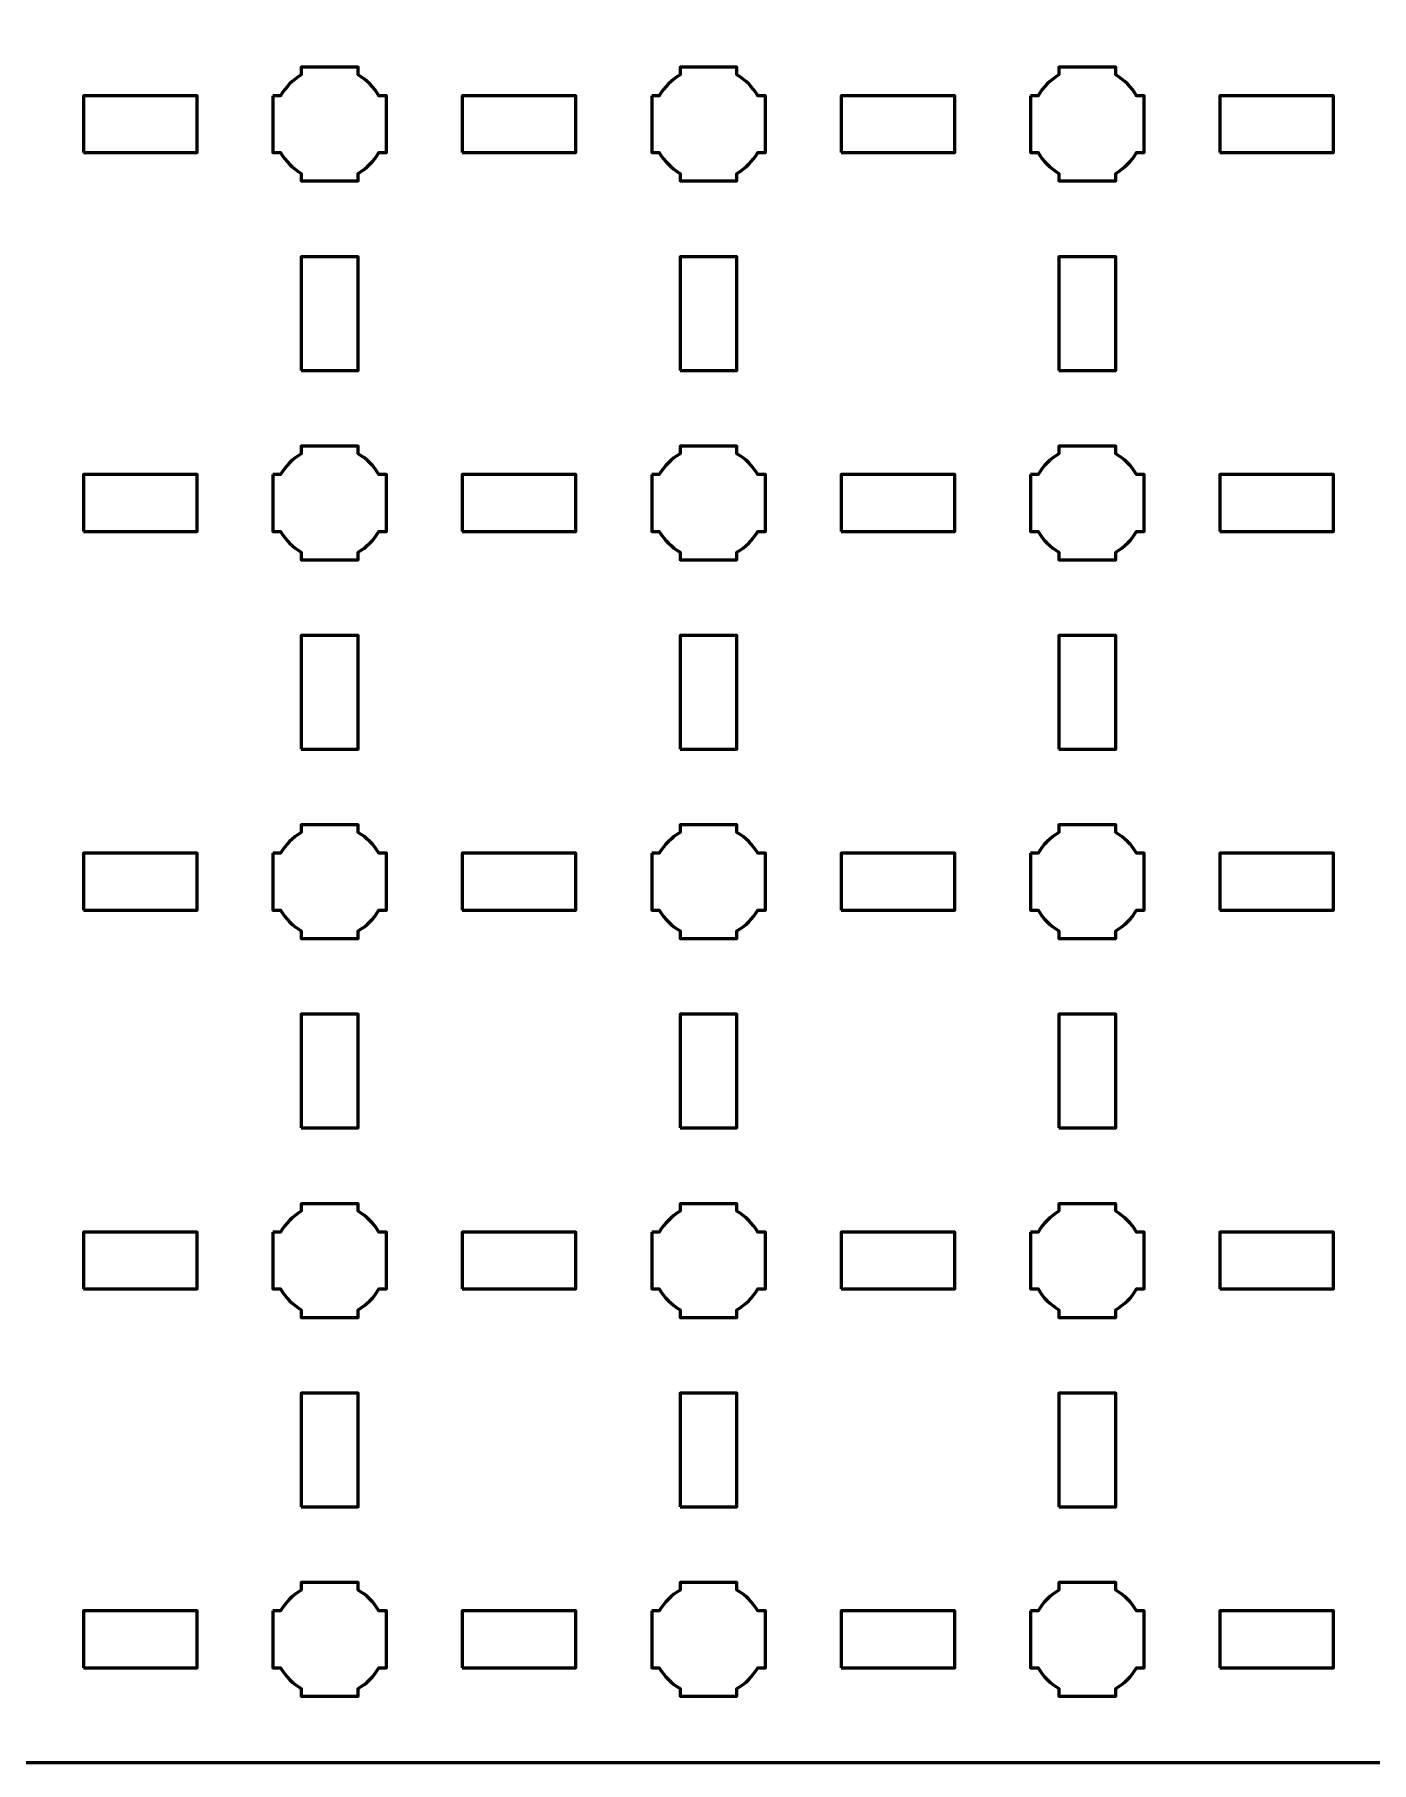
# Model space of a CAD drawing. Header units: centimetres. Extents: x -25.1 to 4.2, y -23.5 to -6.2.
# Drawn here: x -18.06 to -11, y -23.5 to -14.38 of the extents above; entities that cross this region are included whole.
import ezdxf

# ---------------------------------------------------------------- set-up
doc = ezdxf.new("R2010")
doc.units = ezdxf.units.CM
doc.header["$MEASUREMENT"] = 0
doc.layers.add('Layer 1', color=7, linetype='Continuous')

msp = doc.modelspace()

# ---------------------------------------------------------------- linework, layer by layer
at = {"layer": 'Layer 1', "lineweight": 53}
for points in [[(-17.8, -15), (-17.2, -15), (-17.2, -14.7), (-17.8, -14.7), (-17.8, -15)], [(-15.8, -15), (-15.2, -15), (-15.2, -14.7), (-15.8, -14.7), (-15.8, -15)], [(-13.8, -15), (-13.2, -15), (-13.2, -14.7), (-13.8, -14.7), (-13.8, -15)], [(-11.8, -15), (-11.2, -15), (-11.2, -14.7), (-11.8, -14.7), (-11.8, -15)], [(-16.65, -16.15), (-16.35, -16.15), (-16.35, -15.55), (-16.65, -15.55), (-16.65, -16.15)], [(-14.65, -16.15), (-14.35, -16.15), (-14.35, -15.55), (-14.65, -15.55), (-14.65, -16.15)], [(-12.65, -16.15), (-12.35, -16.15), (-12.35, -15.55), (-12.65, -15.55), (-12.65, -16.15)], [(-17.8, -17), (-17.2, -17), (-17.2, -16.7), (-17.8, -16.7), (-17.8, -17)], [(-15.8, -17), (-15.2, -17), (-15.2, -16.7), (-15.8, -16.7), (-15.8, -17)], [(-13.8, -17), (-13.2, -17), (-13.2, -16.7), (-13.8, -16.7), (-13.8, -17)], [(-11.8, -17), (-11.2, -17), (-11.2, -16.7), (-11.8, -16.7), (-11.8, -17)], [(-16.65, -18.15), (-16.35, -18.15), (-16.35, -17.55), (-16.65, -17.55), (-16.65, -18.15)], [(-14.65, -18.15), (-14.35, -18.15), (-14.35, -17.55), (-14.65, -17.55), (-14.65, -18.15)], [(-12.65, -18.15), (-12.35, -18.15), (-12.35, -17.55), (-12.65, -17.55), (-12.65, -18.15)], [(-17.8, -19), (-17.2, -19), (-17.2, -18.7), (-17.8, -18.7), (-17.8, -19)], [(-15.8, -19), (-15.2, -19), (-15.2, -18.7), (-15.8, -18.7), (-15.8, -19)], [(-13.8, -19), (-13.2, -19), (-13.2, -18.7), (-13.8, -18.7), (-13.8, -19)], [(-11.8, -19), (-11.2, -19), (-11.2, -18.7), (-11.8, -18.7), (-11.8, -19)], [(-16.65, -20.15), (-16.35, -20.15), (-16.35, -19.55), (-16.65, -19.55), (-16.65, -20.15)], [(-14.65, -20.15), (-14.35, -20.15), (-14.35, -19.55), (-14.65, -19.55), (-14.65, -20.15)], [(-12.65, -20.15), (-12.35, -20.15), (-12.35, -19.55), (-12.65, -19.55), (-12.65, -20.15)], [(-17.8, -21), (-17.2, -21), (-17.2, -20.7), (-17.8, -20.7), (-17.8, -21)], [(-15.8, -21), (-15.2, -21), (-15.2, -20.7), (-15.8, -20.7), (-15.8, -21)], [(-13.8, -21), (-13.2, -21), (-13.2, -20.7), (-13.8, -20.7), (-13.8, -21)], [(-11.8, -21), (-11.2, -21), (-11.2, -20.7), (-11.8, -20.7), (-11.8, -21)], [(-16.65, -22.15), (-16.35, -22.15), (-16.35, -21.55), (-16.65, -21.55), (-16.65, -22.15)], [(-14.65, -22.15), (-14.35, -22.15), (-14.35, -21.55), (-14.65, -21.55), (-14.65, -22.15)], [(-12.65, -22.15), (-12.35, -22.15), (-12.35, -21.55), (-12.65, -21.55), (-12.65, -22.15)], [(-17.8, -23), (-17.2, -23), (-17.2, -22.7), (-17.8, -22.7), (-17.8, -23)], [(-15.8, -23), (-15.2, -23), (-15.2, -22.7), (-15.8, -22.7), (-15.8, -23)], [(-13.8, -23), (-13.2, -23), (-13.2, -22.7), (-13.8, -22.7), (-13.8, -23)], [(-11.8, -23), (-11.2, -23), (-11.2, -22.7), (-11.8, -22.7), (-11.8, -23)]]:
    msp.add_lwpolyline(points, close=True, dxfattribs=at)
for points, knots in [([(-25.15, -23), (-25.15, -23), (-25.15, -6.7), (-25.15, -6.7), (-25.15, -6.7), (-25.15, -6.42391), (-24.92609, -6.2), (-24.65, -6.2), (-24.65, -6.2), (-24.65, -6.2), (3.65, -6.2), (3.65, -6.2), (3.65, -6.2), (3.92609, -6.2), (4.15, -6.42391), (4.15, -6.7), (4.15, -6.7), (4.15, -6.7), (4.15, -23), (4.15, -23), (4.15, -23), (4.15, -23.27609), (3.92609, -23.5), (3.65, -23.5), (3.65, -23.5), (3.65, -23.5), (-24.65, -23.5), (-24.65, -23.5), (-24.65, -23.5), (-24.92609, -23.5), (-25.15, -23.27609), (-25.15, -23)], [0, 0, 0, 0, 0.125, 0.125, 0.125, 0.125, 0.25, 0.25, 0.25, 0.25, 0.375, 0.375, 0.375, 0.375, 0.5, 0.5, 0.5, 0.5, 0.625, 0.625, 0.625, 0.625, 0.75, 0.75, 0.75, 0.75, 0.875, 0.875, 0.875, 0.875, 1, 1, 1, 1]), ([(-16.8, -14.7), (-16.8, -14.7), (-16.75985, -14.7), (-16.75985, -14.7), (-16.75985, -14.7), (-16.7335, -14.65447), (-16.69553, -14.6165), (-16.65, -14.59015), (-16.65, -14.59015), (-16.65, -14.59015), (-16.65, -14.55), (-16.65, -14.55), (-16.65, -14.55), (-16.65, -14.55), (-16.5, -14.55), (-16.5, -14.55), (-16.5, -14.55), (-16.5, -14.55), (-16.35, -14.55), (-16.35, -14.55), (-16.35, -14.55), (-16.35, -14.55), (-16.35, -14.59015), (-16.35, -14.59015), (-16.35, -14.59015), (-16.30447, -14.6165), (-16.2665, -14.65447), (-16.24015, -14.7), (-16.24015, -14.7), (-16.24015, -14.7), (-16.2, -14.7), (-16.2, -14.7), (-16.2, -14.7), (-16.2, -14.7), (-16.2, -14.85), (-16.2, -14.85), (-16.2, -14.85), (-16.2, -14.85), (-16.2, -15), (-16.2, -15), (-16.2, -15), (-16.2, -15), (-16.24015, -15), (-16.24015, -15), (-16.24015, -15), (-16.2665, -15.04553), (-16.30447, -15.0835), (-16.35, -15.10985), (-16.35, -15.10985), (-16.35, -15.10985), (-16.35, -15.15), (-16.35, -15.15), (-16.35, -15.15), (-16.35, -15.15), (-16.5, -15.15), (-16.5, -15.15), (-16.5, -15.15), (-16.5, -15.15), (-16.65, -15.15), (-16.65, -15.15), (-16.65, -15.15), (-16.65, -15.15), (-16.65, -15.10985), (-16.65, -15.10985), (-16.65, -15.10985), (-16.69553, -15.0835), (-16.7335, -15.04553), (-16.75985, -15), (-16.75985, -15), (-16.75985, -15), (-16.8, -15), (-16.8, -15), (-16.8, -15), (-16.8, -15), (-16.8, -14.85), (-16.8, -14.85), (-16.8, -14.85), (-16.8, -14.85), (-16.8, -14.7), (-16.8, -14.7)], [0, 0, 0, 0, 0.05, 0.05, 0.05, 0.05, 0.1, 0.1, 0.1, 0.1, 0.15, 0.15, 0.15, 0.15, 0.2, 0.2, 0.2, 0.2, 0.25, 0.25, 0.25, 0.25, 0.3, 0.3, 0.3, 0.3, 0.35, 0.35, 0.35, 0.35, 0.4, 0.4, 0.4, 0.4, 0.45, 0.45, 0.45, 0.45, 0.5, 0.5, 0.5, 0.5, 0.55, 0.55, 0.55, 0.55, 0.6, 0.6, 0.6, 0.6, 0.65, 0.65, 0.65, 0.65, 0.7, 0.7, 0.7, 0.7, 0.75, 0.75, 0.75, 0.75, 0.8, 0.8, 0.8, 0.8, 0.85, 0.85, 0.85, 0.85, 0.9, 0.9, 0.9, 0.9, 0.95, 0.95, 0.95, 0.95, 1, 1, 1, 1]), ([(-14.8, -14.7), (-14.8, -14.7), (-14.75985, -14.7), (-14.75985, -14.7), (-14.75985, -14.7), (-14.7335, -14.65447), (-14.69553, -14.6165), (-14.65, -14.59015), (-14.65, -14.59015), (-14.65, -14.59015), (-14.65, -14.55), (-14.65, -14.55), (-14.65, -14.55), (-14.65, -14.55), (-14.5, -14.55), (-14.5, -14.55), (-14.5, -14.55), (-14.5, -14.55), (-14.35, -14.55), (-14.35, -14.55), (-14.35, -14.55), (-14.35, -14.55), (-14.35, -14.59015), (-14.35, -14.59015), (-14.35, -14.59015), (-14.30447, -14.6165), (-14.2665, -14.65447), (-14.24015, -14.7), (-14.24015, -14.7), (-14.24015, -14.7), (-14.2, -14.7), (-14.2, -14.7), (-14.2, -14.7), (-14.2, -14.7), (-14.2, -14.85), (-14.2, -14.85), (-14.2, -14.85), (-14.2, -14.85), (-14.2, -15), (-14.2, -15), (-14.2, -15), (-14.2, -15), (-14.24015, -15), (-14.24015, -15), (-14.24015, -15), (-14.2665, -15.04553), (-14.30447, -15.0835), (-14.35, -15.10985), (-14.35, -15.10985), (-14.35, -15.10985), (-14.35, -15.15), (-14.35, -15.15), (-14.35, -15.15), (-14.35, -15.15), (-14.5, -15.15), (-14.5, -15.15), (-14.5, -15.15), (-14.5, -15.15), (-14.65, -15.15), (-14.65, -15.15), (-14.65, -15.15), (-14.65, -15.15), (-14.65, -15.10985), (-14.65, -15.10985), (-14.65, -15.10985), (-14.69553, -15.0835), (-14.7335, -15.04553), (-14.75985, -15), (-14.75985, -15), (-14.75985, -15), (-14.8, -15), (-14.8, -15), (-14.8, -15), (-14.8, -15), (-14.8, -14.85), (-14.8, -14.85), (-14.8, -14.85), (-14.8, -14.85), (-14.8, -14.7), (-14.8, -14.7)], [0, 0, 0, 0, 0.05, 0.05, 0.05, 0.05, 0.1, 0.1, 0.1, 0.1, 0.15, 0.15, 0.15, 0.15, 0.2, 0.2, 0.2, 0.2, 0.25, 0.25, 0.25, 0.25, 0.3, 0.3, 0.3, 0.3, 0.35, 0.35, 0.35, 0.35, 0.4, 0.4, 0.4, 0.4, 0.45, 0.45, 0.45, 0.45, 0.5, 0.5, 0.5, 0.5, 0.55, 0.55, 0.55, 0.55, 0.6, 0.6, 0.6, 0.6, 0.65, 0.65, 0.65, 0.65, 0.7, 0.7, 0.7, 0.7, 0.75, 0.75, 0.75, 0.75, 0.8, 0.8, 0.8, 0.8, 0.85, 0.85, 0.85, 0.85, 0.9, 0.9, 0.9, 0.9, 0.95, 0.95, 0.95, 0.95, 1, 1, 1, 1]), ([(-12.8, -14.7), (-12.8, -14.7), (-12.75985, -14.7), (-12.75985, -14.7), (-12.75985, -14.7), (-12.7335, -14.65447), (-12.69553, -14.6165), (-12.65, -14.59015), (-12.65, -14.59015), (-12.65, -14.59015), (-12.65, -14.55), (-12.65, -14.55), (-12.65, -14.55), (-12.65, -14.55), (-12.5, -14.55), (-12.5, -14.55), (-12.5, -14.55), (-12.5, -14.55), (-12.35, -14.55), (-12.35, -14.55), (-12.35, -14.55), (-12.35, -14.55), (-12.35, -14.59015), (-12.35, -14.59015), (-12.35, -14.59015), (-12.30447, -14.6165), (-12.2665, -14.65447), (-12.24015, -14.7), (-12.24015, -14.7), (-12.24015, -14.7), (-12.2, -14.7), (-12.2, -14.7), (-12.2, -14.7), (-12.2, -14.7), (-12.2, -14.85), (-12.2, -14.85), (-12.2, -14.85), (-12.2, -14.85), (-12.2, -15), (-12.2, -15), (-12.2, -15), (-12.2, -15), (-12.24015, -15), (-12.24015, -15), (-12.24015, -15), (-12.2665, -15.04553), (-12.30447, -15.0835), (-12.35, -15.10985), (-12.35, -15.10985), (-12.35, -15.10985), (-12.35, -15.15), (-12.35, -15.15), (-12.35, -15.15), (-12.35, -15.15), (-12.5, -15.15), (-12.5, -15.15), (-12.5, -15.15), (-12.5, -15.15), (-12.65, -15.15), (-12.65, -15.15), (-12.65, -15.15), (-12.65, -15.15), (-12.65, -15.10985), (-12.65, -15.10985), (-12.65, -15.10985), (-12.69553, -15.0835), (-12.7335, -15.04553), (-12.75985, -15), (-12.75985, -15), (-12.75985, -15), (-12.8, -15), (-12.8, -15), (-12.8, -15), (-12.8, -15), (-12.8, -14.85), (-12.8, -14.85), (-12.8, -14.85), (-12.8, -14.85), (-12.8, -14.7), (-12.8, -14.7)], [0, 0, 0, 0, 0.05, 0.05, 0.05, 0.05, 0.1, 0.1, 0.1, 0.1, 0.15, 0.15, 0.15, 0.15, 0.2, 0.2, 0.2, 0.2, 0.25, 0.25, 0.25, 0.25, 0.3, 0.3, 0.3, 0.3, 0.35, 0.35, 0.35, 0.35, 0.4, 0.4, 0.4, 0.4, 0.45, 0.45, 0.45, 0.45, 0.5, 0.5, 0.5, 0.5, 0.55, 0.55, 0.55, 0.55, 0.6, 0.6, 0.6, 0.6, 0.65, 0.65, 0.65, 0.65, 0.7, 0.7, 0.7, 0.7, 0.75, 0.75, 0.75, 0.75, 0.8, 0.8, 0.8, 0.8, 0.85, 0.85, 0.85, 0.85, 0.9, 0.9, 0.9, 0.9, 0.95, 0.95, 0.95, 0.95, 1, 1, 1, 1]), ([(-16.8, -16.7), (-16.8, -16.7), (-16.75985, -16.7), (-16.75985, -16.7), (-16.75985, -16.7), (-16.7335, -16.65447), (-16.69553, -16.6165), (-16.65, -16.59015), (-16.65, -16.59015), (-16.65, -16.59015), (-16.65, -16.55), (-16.65, -16.55), (-16.65, -16.55), (-16.65, -16.55), (-16.5, -16.55), (-16.5, -16.55), (-16.5, -16.55), (-16.5, -16.55), (-16.35, -16.55), (-16.35, -16.55), (-16.35, -16.55), (-16.35, -16.55), (-16.35, -16.59015), (-16.35, -16.59015), (-16.35, -16.59015), (-16.30447, -16.6165), (-16.2665, -16.65447), (-16.24015, -16.7), (-16.24015, -16.7), (-16.24015, -16.7), (-16.2, -16.7), (-16.2, -16.7), (-16.2, -16.7), (-16.2, -16.7), (-16.2, -16.85), (-16.2, -16.85), (-16.2, -16.85), (-16.2, -16.85), (-16.2, -17), (-16.2, -17), (-16.2, -17), (-16.2, -17), (-16.24015, -17), (-16.24015, -17), (-16.24015, -17), (-16.2665, -17.04553), (-16.30447, -17.0835), (-16.35, -17.10985), (-16.35, -17.10985), (-16.35, -17.10985), (-16.35, -17.15), (-16.35, -17.15), (-16.35, -17.15), (-16.35, -17.15), (-16.5, -17.15), (-16.5, -17.15), (-16.5, -17.15), (-16.5, -17.15), (-16.65, -17.15), (-16.65, -17.15), (-16.65, -17.15), (-16.65, -17.15), (-16.65, -17.10985), (-16.65, -17.10985), (-16.65, -17.10985), (-16.69553, -17.0835), (-16.7335, -17.04553), (-16.75985, -17), (-16.75985, -17), (-16.75985, -17), (-16.8, -17), (-16.8, -17), (-16.8, -17), (-16.8, -17), (-16.8, -16.85), (-16.8, -16.85), (-16.8, -16.85), (-16.8, -16.85), (-16.8, -16.7), (-16.8, -16.7)], [0, 0, 0, 0, 0.05, 0.05, 0.05, 0.05, 0.1, 0.1, 0.1, 0.1, 0.15, 0.15, 0.15, 0.15, 0.2, 0.2, 0.2, 0.2, 0.25, 0.25, 0.25, 0.25, 0.3, 0.3, 0.3, 0.3, 0.35, 0.35, 0.35, 0.35, 0.4, 0.4, 0.4, 0.4, 0.45, 0.45, 0.45, 0.45, 0.5, 0.5, 0.5, 0.5, 0.55, 0.55, 0.55, 0.55, 0.6, 0.6, 0.6, 0.6, 0.65, 0.65, 0.65, 0.65, 0.7, 0.7, 0.7, 0.7, 0.75, 0.75, 0.75, 0.75, 0.8, 0.8, 0.8, 0.8, 0.85, 0.85, 0.85, 0.85, 0.9, 0.9, 0.9, 0.9, 0.95, 0.95, 0.95, 0.95, 1, 1, 1, 1]), ([(-14.8, -16.7), (-14.8, -16.7), (-14.75985, -16.7), (-14.75985, -16.7), (-14.75985, -16.7), (-14.7335, -16.65447), (-14.69553, -16.6165), (-14.65, -16.59015), (-14.65, -16.59015), (-14.65, -16.59015), (-14.65, -16.55), (-14.65, -16.55), (-14.65, -16.55), (-14.65, -16.55), (-14.5, -16.55), (-14.5, -16.55), (-14.5, -16.55), (-14.5, -16.55), (-14.35, -16.55), (-14.35, -16.55), (-14.35, -16.55), (-14.35, -16.55), (-14.35, -16.59015), (-14.35, -16.59015), (-14.35, -16.59015), (-14.30447, -16.6165), (-14.2665, -16.65447), (-14.24015, -16.7), (-14.24015, -16.7), (-14.24015, -16.7), (-14.2, -16.7), (-14.2, -16.7), (-14.2, -16.7), (-14.2, -16.7), (-14.2, -16.85), (-14.2, -16.85), (-14.2, -16.85), (-14.2, -16.85), (-14.2, -17), (-14.2, -17), (-14.2, -17), (-14.2, -17), (-14.24015, -17), (-14.24015, -17), (-14.24015, -17), (-14.2665, -17.04553), (-14.30447, -17.0835), (-14.35, -17.10985), (-14.35, -17.10985), (-14.35, -17.10985), (-14.35, -17.15), (-14.35, -17.15), (-14.35, -17.15), (-14.35, -17.15), (-14.5, -17.15), (-14.5, -17.15), (-14.5, -17.15), (-14.5, -17.15), (-14.65, -17.15), (-14.65, -17.15), (-14.65, -17.15), (-14.65, -17.15), (-14.65, -17.10985), (-14.65, -17.10985), (-14.65, -17.10985), (-14.69553, -17.0835), (-14.7335, -17.04553), (-14.75985, -17), (-14.75985, -17), (-14.75985, -17), (-14.8, -17), (-14.8, -17), (-14.8, -17), (-14.8, -17), (-14.8, -16.85), (-14.8, -16.85), (-14.8, -16.85), (-14.8, -16.85), (-14.8, -16.7), (-14.8, -16.7)], [0, 0, 0, 0, 0.05, 0.05, 0.05, 0.05, 0.1, 0.1, 0.1, 0.1, 0.15, 0.15, 0.15, 0.15, 0.2, 0.2, 0.2, 0.2, 0.25, 0.25, 0.25, 0.25, 0.3, 0.3, 0.3, 0.3, 0.35, 0.35, 0.35, 0.35, 0.4, 0.4, 0.4, 0.4, 0.45, 0.45, 0.45, 0.45, 0.5, 0.5, 0.5, 0.5, 0.55, 0.55, 0.55, 0.55, 0.6, 0.6, 0.6, 0.6, 0.65, 0.65, 0.65, 0.65, 0.7, 0.7, 0.7, 0.7, 0.75, 0.75, 0.75, 0.75, 0.8, 0.8, 0.8, 0.8, 0.85, 0.85, 0.85, 0.85, 0.9, 0.9, 0.9, 0.9, 0.95, 0.95, 0.95, 0.95, 1, 1, 1, 1]), ([(-12.8, -16.7), (-12.8, -16.7), (-12.75985, -16.7), (-12.75985, -16.7), (-12.75985, -16.7), (-12.7335, -16.65447), (-12.69553, -16.6165), (-12.65, -16.59015), (-12.65, -16.59015), (-12.65, -16.59015), (-12.65, -16.55), (-12.65, -16.55), (-12.65, -16.55), (-12.65, -16.55), (-12.5, -16.55), (-12.5, -16.55), (-12.5, -16.55), (-12.5, -16.55), (-12.35, -16.55), (-12.35, -16.55), (-12.35, -16.55), (-12.35, -16.55), (-12.35, -16.59015), (-12.35, -16.59015), (-12.35, -16.59015), (-12.30447, -16.6165), (-12.2665, -16.65447), (-12.24015, -16.7), (-12.24015, -16.7), (-12.24015, -16.7), (-12.2, -16.7), (-12.2, -16.7), (-12.2, -16.7), (-12.2, -16.7), (-12.2, -16.85), (-12.2, -16.85), (-12.2, -16.85), (-12.2, -16.85), (-12.2, -17), (-12.2, -17), (-12.2, -17), (-12.2, -17), (-12.24015, -17), (-12.24015, -17), (-12.24015, -17), (-12.2665, -17.04553), (-12.30447, -17.0835), (-12.35, -17.10985), (-12.35, -17.10985), (-12.35, -17.10985), (-12.35, -17.15), (-12.35, -17.15), (-12.35, -17.15), (-12.35, -17.15), (-12.5, -17.15), (-12.5, -17.15), (-12.5, -17.15), (-12.5, -17.15), (-12.65, -17.15), (-12.65, -17.15), (-12.65, -17.15), (-12.65, -17.15), (-12.65, -17.10985), (-12.65, -17.10985), (-12.65, -17.10985), (-12.69553, -17.0835), (-12.7335, -17.04553), (-12.75985, -17), (-12.75985, -17), (-12.75985, -17), (-12.8, -17), (-12.8, -17), (-12.8, -17), (-12.8, -17), (-12.8, -16.85), (-12.8, -16.85), (-12.8, -16.85), (-12.8, -16.85), (-12.8, -16.7), (-12.8, -16.7)], [0, 0, 0, 0, 0.05, 0.05, 0.05, 0.05, 0.1, 0.1, 0.1, 0.1, 0.15, 0.15, 0.15, 0.15, 0.2, 0.2, 0.2, 0.2, 0.25, 0.25, 0.25, 0.25, 0.3, 0.3, 0.3, 0.3, 0.35, 0.35, 0.35, 0.35, 0.4, 0.4, 0.4, 0.4, 0.45, 0.45, 0.45, 0.45, 0.5, 0.5, 0.5, 0.5, 0.55, 0.55, 0.55, 0.55, 0.6, 0.6, 0.6, 0.6, 0.65, 0.65, 0.65, 0.65, 0.7, 0.7, 0.7, 0.7, 0.75, 0.75, 0.75, 0.75, 0.8, 0.8, 0.8, 0.8, 0.85, 0.85, 0.85, 0.85, 0.9, 0.9, 0.9, 0.9, 0.95, 0.95, 0.95, 0.95, 1, 1, 1, 1]), ([(-16.8, -18.7), (-16.8, -18.7), (-16.75985, -18.7), (-16.75985, -18.7), (-16.75985, -18.7), (-16.7335, -18.65447), (-16.69553, -18.6165), (-16.65, -18.59015), (-16.65, -18.59015), (-16.65, -18.59015), (-16.65, -18.55), (-16.65, -18.55), (-16.65, -18.55), (-16.65, -18.55), (-16.5, -18.55), (-16.5, -18.55), (-16.5, -18.55), (-16.5, -18.55), (-16.35, -18.55), (-16.35, -18.55), (-16.35, -18.55), (-16.35, -18.55), (-16.35, -18.59015), (-16.35, -18.59015), (-16.35, -18.59015), (-16.30447, -18.6165), (-16.2665, -18.65447), (-16.24015, -18.7), (-16.24015, -18.7), (-16.24015, -18.7), (-16.2, -18.7), (-16.2, -18.7), (-16.2, -18.7), (-16.2, -18.7), (-16.2, -18.85), (-16.2, -18.85), (-16.2, -18.85), (-16.2, -18.85), (-16.2, -19), (-16.2, -19), (-16.2, -19), (-16.2, -19), (-16.24015, -19), (-16.24015, -19), (-16.24015, -19), (-16.2665, -19.04553), (-16.30447, -19.0835), (-16.35, -19.10985), (-16.35, -19.10985), (-16.35, -19.10985), (-16.35, -19.15), (-16.35, -19.15), (-16.35, -19.15), (-16.35, -19.15), (-16.5, -19.15), (-16.5, -19.15), (-16.5, -19.15), (-16.5, -19.15), (-16.65, -19.15), (-16.65, -19.15), (-16.65, -19.15), (-16.65, -19.15), (-16.65, -19.10985), (-16.65, -19.10985), (-16.65, -19.10985), (-16.69553, -19.0835), (-16.7335, -19.04553), (-16.75985, -19), (-16.75985, -19), (-16.75985, -19), (-16.8, -19), (-16.8, -19), (-16.8, -19), (-16.8, -19), (-16.8, -18.85), (-16.8, -18.85), (-16.8, -18.85), (-16.8, -18.85), (-16.8, -18.7), (-16.8, -18.7)], [0, 0, 0, 0, 0.05, 0.05, 0.05, 0.05, 0.1, 0.1, 0.1, 0.1, 0.15, 0.15, 0.15, 0.15, 0.2, 0.2, 0.2, 0.2, 0.25, 0.25, 0.25, 0.25, 0.3, 0.3, 0.3, 0.3, 0.35, 0.35, 0.35, 0.35, 0.4, 0.4, 0.4, 0.4, 0.45, 0.45, 0.45, 0.45, 0.5, 0.5, 0.5, 0.5, 0.55, 0.55, 0.55, 0.55, 0.6, 0.6, 0.6, 0.6, 0.65, 0.65, 0.65, 0.65, 0.7, 0.7, 0.7, 0.7, 0.75, 0.75, 0.75, 0.75, 0.8, 0.8, 0.8, 0.8, 0.85, 0.85, 0.85, 0.85, 0.9, 0.9, 0.9, 0.9, 0.95, 0.95, 0.95, 0.95, 1, 1, 1, 1]), ([(-14.8, -18.7), (-14.8, -18.7), (-14.75985, -18.7), (-14.75985, -18.7), (-14.75985, -18.7), (-14.7335, -18.65447), (-14.69553, -18.6165), (-14.65, -18.59015), (-14.65, -18.59015), (-14.65, -18.59015), (-14.65, -18.55), (-14.65, -18.55), (-14.65, -18.55), (-14.65, -18.55), (-14.5, -18.55), (-14.5, -18.55), (-14.5, -18.55), (-14.5, -18.55), (-14.35, -18.55), (-14.35, -18.55), (-14.35, -18.55), (-14.35, -18.55), (-14.35, -18.59015), (-14.35, -18.59015), (-14.35, -18.59015), (-14.30447, -18.6165), (-14.2665, -18.65447), (-14.24015, -18.7), (-14.24015, -18.7), (-14.24015, -18.7), (-14.2, -18.7), (-14.2, -18.7), (-14.2, -18.7), (-14.2, -18.7), (-14.2, -18.85), (-14.2, -18.85), (-14.2, -18.85), (-14.2, -18.85), (-14.2, -19), (-14.2, -19), (-14.2, -19), (-14.2, -19), (-14.24015, -19), (-14.24015, -19), (-14.24015, -19), (-14.2665, -19.04553), (-14.30447, -19.0835), (-14.35, -19.10985), (-14.35, -19.10985), (-14.35, -19.10985), (-14.35, -19.15), (-14.35, -19.15), (-14.35, -19.15), (-14.35, -19.15), (-14.5, -19.15), (-14.5, -19.15), (-14.5, -19.15), (-14.5, -19.15), (-14.65, -19.15), (-14.65, -19.15), (-14.65, -19.15), (-14.65, -19.15), (-14.65, -19.10985), (-14.65, -19.10985), (-14.65, -19.10985), (-14.69553, -19.0835), (-14.7335, -19.04553), (-14.75985, -19), (-14.75985, -19), (-14.75985, -19), (-14.8, -19), (-14.8, -19), (-14.8, -19), (-14.8, -19), (-14.8, -18.85), (-14.8, -18.85), (-14.8, -18.85), (-14.8, -18.85), (-14.8, -18.7), (-14.8, -18.7)], [0, 0, 0, 0, 0.05, 0.05, 0.05, 0.05, 0.1, 0.1, 0.1, 0.1, 0.15, 0.15, 0.15, 0.15, 0.2, 0.2, 0.2, 0.2, 0.25, 0.25, 0.25, 0.25, 0.3, 0.3, 0.3, 0.3, 0.35, 0.35, 0.35, 0.35, 0.4, 0.4, 0.4, 0.4, 0.45, 0.45, 0.45, 0.45, 0.5, 0.5, 0.5, 0.5, 0.55, 0.55, 0.55, 0.55, 0.6, 0.6, 0.6, 0.6, 0.65, 0.65, 0.65, 0.65, 0.7, 0.7, 0.7, 0.7, 0.75, 0.75, 0.75, 0.75, 0.8, 0.8, 0.8, 0.8, 0.85, 0.85, 0.85, 0.85, 0.9, 0.9, 0.9, 0.9, 0.95, 0.95, 0.95, 0.95, 1, 1, 1, 1]), ([(-12.8, -18.7), (-12.8, -18.7), (-12.75985, -18.7), (-12.75985, -18.7), (-12.75985, -18.7), (-12.7335, -18.65447), (-12.69553, -18.6165), (-12.65, -18.59015), (-12.65, -18.59015), (-12.65, -18.59015), (-12.65, -18.55), (-12.65, -18.55), (-12.65, -18.55), (-12.65, -18.55), (-12.5, -18.55), (-12.5, -18.55), (-12.5, -18.55), (-12.5, -18.55), (-12.35, -18.55), (-12.35, -18.55), (-12.35, -18.55), (-12.35, -18.55), (-12.35, -18.59015), (-12.35, -18.59015), (-12.35, -18.59015), (-12.30447, -18.6165), (-12.2665, -18.65447), (-12.24015, -18.7), (-12.24015, -18.7), (-12.24015, -18.7), (-12.2, -18.7), (-12.2, -18.7), (-12.2, -18.7), (-12.2, -18.7), (-12.2, -18.85), (-12.2, -18.85), (-12.2, -18.85), (-12.2, -18.85), (-12.2, -19), (-12.2, -19), (-12.2, -19), (-12.2, -19), (-12.24015, -19), (-12.24015, -19), (-12.24015, -19), (-12.2665, -19.04553), (-12.30447, -19.0835), (-12.35, -19.10985), (-12.35, -19.10985), (-12.35, -19.10985), (-12.35, -19.15), (-12.35, -19.15), (-12.35, -19.15), (-12.35, -19.15), (-12.5, -19.15), (-12.5, -19.15), (-12.5, -19.15), (-12.5, -19.15), (-12.65, -19.15), (-12.65, -19.15), (-12.65, -19.15), (-12.65, -19.15), (-12.65, -19.10985), (-12.65, -19.10985), (-12.65, -19.10985), (-12.69553, -19.0835), (-12.7335, -19.04553), (-12.75985, -19), (-12.75985, -19), (-12.75985, -19), (-12.8, -19), (-12.8, -19), (-12.8, -19), (-12.8, -19), (-12.8, -18.85), (-12.8, -18.85), (-12.8, -18.85), (-12.8, -18.85), (-12.8, -18.7), (-12.8, -18.7)], [0, 0, 0, 0, 0.05, 0.05, 0.05, 0.05, 0.1, 0.1, 0.1, 0.1, 0.15, 0.15, 0.15, 0.15, 0.2, 0.2, 0.2, 0.2, 0.25, 0.25, 0.25, 0.25, 0.3, 0.3, 0.3, 0.3, 0.35, 0.35, 0.35, 0.35, 0.4, 0.4, 0.4, 0.4, 0.45, 0.45, 0.45, 0.45, 0.5, 0.5, 0.5, 0.5, 0.55, 0.55, 0.55, 0.55, 0.6, 0.6, 0.6, 0.6, 0.65, 0.65, 0.65, 0.65, 0.7, 0.7, 0.7, 0.7, 0.75, 0.75, 0.75, 0.75, 0.8, 0.8, 0.8, 0.8, 0.85, 0.85, 0.85, 0.85, 0.9, 0.9, 0.9, 0.9, 0.95, 0.95, 0.95, 0.95, 1, 1, 1, 1]), ([(-16.8, -20.7), (-16.8, -20.7), (-16.75985, -20.7), (-16.75985, -20.7), (-16.75985, -20.7), (-16.7335, -20.65447), (-16.69553, -20.6165), (-16.65, -20.59015), (-16.65, -20.59015), (-16.65, -20.59015), (-16.65, -20.55), (-16.65, -20.55), (-16.65, -20.55), (-16.65, -20.55), (-16.5, -20.55), (-16.5, -20.55), (-16.5, -20.55), (-16.5, -20.55), (-16.35, -20.55), (-16.35, -20.55), (-16.35, -20.55), (-16.35, -20.55), (-16.35, -20.59015), (-16.35, -20.59015), (-16.35, -20.59015), (-16.30447, -20.6165), (-16.2665, -20.65447), (-16.24015, -20.7), (-16.24015, -20.7), (-16.24015, -20.7), (-16.2, -20.7), (-16.2, -20.7), (-16.2, -20.7), (-16.2, -20.7), (-16.2, -20.85), (-16.2, -20.85), (-16.2, -20.85), (-16.2, -20.85), (-16.2, -21), (-16.2, -21), (-16.2, -21), (-16.2, -21), (-16.24015, -21), (-16.24015, -21), (-16.24015, -21), (-16.2665, -21.04553), (-16.30447, -21.0835), (-16.35, -21.10985), (-16.35, -21.10985), (-16.35, -21.10985), (-16.35, -21.15), (-16.35, -21.15), (-16.35, -21.15), (-16.35, -21.15), (-16.5, -21.15), (-16.5, -21.15), (-16.5, -21.15), (-16.5, -21.15), (-16.65, -21.15), (-16.65, -21.15), (-16.65, -21.15), (-16.65, -21.15), (-16.65, -21.10985), (-16.65, -21.10985), (-16.65, -21.10985), (-16.69553, -21.0835), (-16.7335, -21.04553), (-16.75985, -21), (-16.75985, -21), (-16.75985, -21), (-16.8, -21), (-16.8, -21), (-16.8, -21), (-16.8, -21), (-16.8, -20.85), (-16.8, -20.85), (-16.8, -20.85), (-16.8, -20.85), (-16.8, -20.7), (-16.8, -20.7)], [0, 0, 0, 0, 0.05, 0.05, 0.05, 0.05, 0.1, 0.1, 0.1, 0.1, 0.15, 0.15, 0.15, 0.15, 0.2, 0.2, 0.2, 0.2, 0.25, 0.25, 0.25, 0.25, 0.3, 0.3, 0.3, 0.3, 0.35, 0.35, 0.35, 0.35, 0.4, 0.4, 0.4, 0.4, 0.45, 0.45, 0.45, 0.45, 0.5, 0.5, 0.5, 0.5, 0.55, 0.55, 0.55, 0.55, 0.6, 0.6, 0.6, 0.6, 0.65, 0.65, 0.65, 0.65, 0.7, 0.7, 0.7, 0.7, 0.75, 0.75, 0.75, 0.75, 0.8, 0.8, 0.8, 0.8, 0.85, 0.85, 0.85, 0.85, 0.9, 0.9, 0.9, 0.9, 0.95, 0.95, 0.95, 0.95, 1, 1, 1, 1]), ([(-14.8, -20.7), (-14.8, -20.7), (-14.75985, -20.7), (-14.75985, -20.7), (-14.75985, -20.7), (-14.7335, -20.65447), (-14.69553, -20.6165), (-14.65, -20.59015), (-14.65, -20.59015), (-14.65, -20.59015), (-14.65, -20.55), (-14.65, -20.55), (-14.65, -20.55), (-14.65, -20.55), (-14.5, -20.55), (-14.5, -20.55), (-14.5, -20.55), (-14.5, -20.55), (-14.35, -20.55), (-14.35, -20.55), (-14.35, -20.55), (-14.35, -20.55), (-14.35, -20.59015), (-14.35, -20.59015), (-14.35, -20.59015), (-14.30447, -20.6165), (-14.2665, -20.65447), (-14.24015, -20.7), (-14.24015, -20.7), (-14.24015, -20.7), (-14.2, -20.7), (-14.2, -20.7), (-14.2, -20.7), (-14.2, -20.7), (-14.2, -20.85), (-14.2, -20.85), (-14.2, -20.85), (-14.2, -20.85), (-14.2, -21), (-14.2, -21), (-14.2, -21), (-14.2, -21), (-14.24015, -21), (-14.24015, -21), (-14.24015, -21), (-14.2665, -21.04553), (-14.30447, -21.0835), (-14.35, -21.10985), (-14.35, -21.10985), (-14.35, -21.10985), (-14.35, -21.15), (-14.35, -21.15), (-14.35, -21.15), (-14.35, -21.15), (-14.5, -21.15), (-14.5, -21.15), (-14.5, -21.15), (-14.5, -21.15), (-14.65, -21.15), (-14.65, -21.15), (-14.65, -21.15), (-14.65, -21.15), (-14.65, -21.10985), (-14.65, -21.10985), (-14.65, -21.10985), (-14.69553, -21.0835), (-14.7335, -21.04553), (-14.75985, -21), (-14.75985, -21), (-14.75985, -21), (-14.8, -21), (-14.8, -21), (-14.8, -21), (-14.8, -21), (-14.8, -20.85), (-14.8, -20.85), (-14.8, -20.85), (-14.8, -20.85), (-14.8, -20.7), (-14.8, -20.7)], [0, 0, 0, 0, 0.05, 0.05, 0.05, 0.05, 0.1, 0.1, 0.1, 0.1, 0.15, 0.15, 0.15, 0.15, 0.2, 0.2, 0.2, 0.2, 0.25, 0.25, 0.25, 0.25, 0.3, 0.3, 0.3, 0.3, 0.35, 0.35, 0.35, 0.35, 0.4, 0.4, 0.4, 0.4, 0.45, 0.45, 0.45, 0.45, 0.5, 0.5, 0.5, 0.5, 0.55, 0.55, 0.55, 0.55, 0.6, 0.6, 0.6, 0.6, 0.65, 0.65, 0.65, 0.65, 0.7, 0.7, 0.7, 0.7, 0.75, 0.75, 0.75, 0.75, 0.8, 0.8, 0.8, 0.8, 0.85, 0.85, 0.85, 0.85, 0.9, 0.9, 0.9, 0.9, 0.95, 0.95, 0.95, 0.95, 1, 1, 1, 1]), ([(-12.8, -20.7), (-12.8, -20.7), (-12.75985, -20.7), (-12.75985, -20.7), (-12.75985, -20.7), (-12.7335, -20.65447), (-12.69553, -20.6165), (-12.65, -20.59015), (-12.65, -20.59015), (-12.65, -20.59015), (-12.65, -20.55), (-12.65, -20.55), (-12.65, -20.55), (-12.65, -20.55), (-12.5, -20.55), (-12.5, -20.55), (-12.5, -20.55), (-12.5, -20.55), (-12.35, -20.55), (-12.35, -20.55), (-12.35, -20.55), (-12.35, -20.55), (-12.35, -20.59015), (-12.35, -20.59015), (-12.35, -20.59015), (-12.30447, -20.6165), (-12.2665, -20.65447), (-12.24015, -20.7), (-12.24015, -20.7), (-12.24015, -20.7), (-12.2, -20.7), (-12.2, -20.7), (-12.2, -20.7), (-12.2, -20.7), (-12.2, -20.85), (-12.2, -20.85), (-12.2, -20.85), (-12.2, -20.85), (-12.2, -21), (-12.2, -21), (-12.2, -21), (-12.2, -21), (-12.24015, -21), (-12.24015, -21), (-12.24015, -21), (-12.2665, -21.04553), (-12.30447, -21.0835), (-12.35, -21.10985), (-12.35, -21.10985), (-12.35, -21.10985), (-12.35, -21.15), (-12.35, -21.15), (-12.35, -21.15), (-12.35, -21.15), (-12.5, -21.15), (-12.5, -21.15), (-12.5, -21.15), (-12.5, -21.15), (-12.65, -21.15), (-12.65, -21.15), (-12.65, -21.15), (-12.65, -21.15), (-12.65, -21.10985), (-12.65, -21.10985), (-12.65, -21.10985), (-12.69553, -21.0835), (-12.7335, -21.04553), (-12.75985, -21), (-12.75985, -21), (-12.75985, -21), (-12.8, -21), (-12.8, -21), (-12.8, -21), (-12.8, -21), (-12.8, -20.85), (-12.8, -20.85), (-12.8, -20.85), (-12.8, -20.85), (-12.8, -20.7), (-12.8, -20.7)], [0, 0, 0, 0, 0.05, 0.05, 0.05, 0.05, 0.1, 0.1, 0.1, 0.1, 0.15, 0.15, 0.15, 0.15, 0.2, 0.2, 0.2, 0.2, 0.25, 0.25, 0.25, 0.25, 0.3, 0.3, 0.3, 0.3, 0.35, 0.35, 0.35, 0.35, 0.4, 0.4, 0.4, 0.4, 0.45, 0.45, 0.45, 0.45, 0.5, 0.5, 0.5, 0.5, 0.55, 0.55, 0.55, 0.55, 0.6, 0.6, 0.6, 0.6, 0.65, 0.65, 0.65, 0.65, 0.7, 0.7, 0.7, 0.7, 0.75, 0.75, 0.75, 0.75, 0.8, 0.8, 0.8, 0.8, 0.85, 0.85, 0.85, 0.85, 0.9, 0.9, 0.9, 0.9, 0.95, 0.95, 0.95, 0.95, 1, 1, 1, 1]), ([(-16.8, -22.7), (-16.8, -22.7), (-16.75985, -22.7), (-16.75985, -22.7), (-16.75985, -22.7), (-16.7335, -22.65447), (-16.69553, -22.6165), (-16.65, -22.59015), (-16.65, -22.59015), (-16.65, -22.59015), (-16.65, -22.55), (-16.65, -22.55), (-16.65, -22.55), (-16.65, -22.55), (-16.5, -22.55), (-16.5, -22.55), (-16.5, -22.55), (-16.5, -22.55), (-16.35, -22.55), (-16.35, -22.55), (-16.35, -22.55), (-16.35, -22.55), (-16.35, -22.59015), (-16.35, -22.59015), (-16.35, -22.59015), (-16.30447, -22.6165), (-16.2665, -22.65447), (-16.24015, -22.7), (-16.24015, -22.7), (-16.24015, -22.7), (-16.2, -22.7), (-16.2, -22.7), (-16.2, -22.7), (-16.2, -22.7), (-16.2, -22.85), (-16.2, -22.85), (-16.2, -22.85), (-16.2, -22.85), (-16.2, -23), (-16.2, -23), (-16.2, -23), (-16.2, -23), (-16.24015, -23), (-16.24015, -23), (-16.24015, -23), (-16.2665, -23.04553), (-16.30447, -23.0835), (-16.35, -23.10985), (-16.35, -23.10985), (-16.35, -23.10985), (-16.35, -23.15), (-16.35, -23.15), (-16.35, -23.15), (-16.35, -23.15), (-16.5, -23.15), (-16.5, -23.15), (-16.5, -23.15), (-16.5, -23.15), (-16.65, -23.15), (-16.65, -23.15), (-16.65, -23.15), (-16.65, -23.15), (-16.65, -23.10985), (-16.65, -23.10985), (-16.65, -23.10985), (-16.69553, -23.0835), (-16.7335, -23.04553), (-16.75985, -23), (-16.75985, -23), (-16.75985, -23), (-16.8, -23), (-16.8, -23), (-16.8, -23), (-16.8, -23), (-16.8, -22.85), (-16.8, -22.85), (-16.8, -22.85), (-16.8, -22.85), (-16.8, -22.7), (-16.8, -22.7)], [0, 0, 0, 0, 0.05, 0.05, 0.05, 0.05, 0.1, 0.1, 0.1, 0.1, 0.15, 0.15, 0.15, 0.15, 0.2, 0.2, 0.2, 0.2, 0.25, 0.25, 0.25, 0.25, 0.3, 0.3, 0.3, 0.3, 0.35, 0.35, 0.35, 0.35, 0.4, 0.4, 0.4, 0.4, 0.45, 0.45, 0.45, 0.45, 0.5, 0.5, 0.5, 0.5, 0.55, 0.55, 0.55, 0.55, 0.6, 0.6, 0.6, 0.6, 0.65, 0.65, 0.65, 0.65, 0.7, 0.7, 0.7, 0.7, 0.75, 0.75, 0.75, 0.75, 0.8, 0.8, 0.8, 0.8, 0.85, 0.85, 0.85, 0.85, 0.9, 0.9, 0.9, 0.9, 0.95, 0.95, 0.95, 0.95, 1, 1, 1, 1]), ([(-14.8, -22.7), (-14.8, -22.7), (-14.75985, -22.7), (-14.75985, -22.7), (-14.75985, -22.7), (-14.7335, -22.65447), (-14.69553, -22.6165), (-14.65, -22.59015), (-14.65, -22.59015), (-14.65, -22.59015), (-14.65, -22.55), (-14.65, -22.55), (-14.65, -22.55), (-14.65, -22.55), (-14.5, -22.55), (-14.5, -22.55), (-14.5, -22.55), (-14.5, -22.55), (-14.35, -22.55), (-14.35, -22.55), (-14.35, -22.55), (-14.35, -22.55), (-14.35, -22.59015), (-14.35, -22.59015), (-14.35, -22.59015), (-14.30447, -22.6165), (-14.2665, -22.65447), (-14.24015, -22.7), (-14.24015, -22.7), (-14.24015, -22.7), (-14.2, -22.7), (-14.2, -22.7), (-14.2, -22.7), (-14.2, -22.7), (-14.2, -22.85), (-14.2, -22.85), (-14.2, -22.85), (-14.2, -22.85), (-14.2, -23), (-14.2, -23), (-14.2, -23), (-14.2, -23), (-14.24015, -23), (-14.24015, -23), (-14.24015, -23), (-14.2665, -23.04553), (-14.30447, -23.0835), (-14.35, -23.10985), (-14.35, -23.10985), (-14.35, -23.10985), (-14.35, -23.15), (-14.35, -23.15), (-14.35, -23.15), (-14.35, -23.15), (-14.5, -23.15), (-14.5, -23.15), (-14.5, -23.15), (-14.5, -23.15), (-14.65, -23.15), (-14.65, -23.15), (-14.65, -23.15), (-14.65, -23.15), (-14.65, -23.10985), (-14.65, -23.10985), (-14.65, -23.10985), (-14.69553, -23.0835), (-14.7335, -23.04553), (-14.75985, -23), (-14.75985, -23), (-14.75985, -23), (-14.8, -23), (-14.8, -23), (-14.8, -23), (-14.8, -23), (-14.8, -22.85), (-14.8, -22.85), (-14.8, -22.85), (-14.8, -22.85), (-14.8, -22.7), (-14.8, -22.7)], [0, 0, 0, 0, 0.05, 0.05, 0.05, 0.05, 0.1, 0.1, 0.1, 0.1, 0.15, 0.15, 0.15, 0.15, 0.2, 0.2, 0.2, 0.2, 0.25, 0.25, 0.25, 0.25, 0.3, 0.3, 0.3, 0.3, 0.35, 0.35, 0.35, 0.35, 0.4, 0.4, 0.4, 0.4, 0.45, 0.45, 0.45, 0.45, 0.5, 0.5, 0.5, 0.5, 0.55, 0.55, 0.55, 0.55, 0.6, 0.6, 0.6, 0.6, 0.65, 0.65, 0.65, 0.65, 0.7, 0.7, 0.7, 0.7, 0.75, 0.75, 0.75, 0.75, 0.8, 0.8, 0.8, 0.8, 0.85, 0.85, 0.85, 0.85, 0.9, 0.9, 0.9, 0.9, 0.95, 0.95, 0.95, 0.95, 1, 1, 1, 1]), ([(-12.8, -22.7), (-12.8, -22.7), (-12.75985, -22.7), (-12.75985, -22.7), (-12.75985, -22.7), (-12.7335, -22.65447), (-12.69553, -22.6165), (-12.65, -22.59015), (-12.65, -22.59015), (-12.65, -22.59015), (-12.65, -22.55), (-12.65, -22.55), (-12.65, -22.55), (-12.65, -22.55), (-12.5, -22.55), (-12.5, -22.55), (-12.5, -22.55), (-12.5, -22.55), (-12.35, -22.55), (-12.35, -22.55), (-12.35, -22.55), (-12.35, -22.55), (-12.35, -22.59015), (-12.35, -22.59015), (-12.35, -22.59015), (-12.30447, -22.6165), (-12.2665, -22.65447), (-12.24015, -22.7), (-12.24015, -22.7), (-12.24015, -22.7), (-12.2, -22.7), (-12.2, -22.7), (-12.2, -22.7), (-12.2, -22.7), (-12.2, -22.85), (-12.2, -22.85), (-12.2, -22.85), (-12.2, -22.85), (-12.2, -23), (-12.2, -23), (-12.2, -23), (-12.2, -23), (-12.24015, -23), (-12.24015, -23), (-12.24015, -23), (-12.2665, -23.04553), (-12.30447, -23.0835), (-12.35, -23.10985), (-12.35, -23.10985), (-12.35, -23.10985), (-12.35, -23.15), (-12.35, -23.15), (-12.35, -23.15), (-12.35, -23.15), (-12.5, -23.15), (-12.5, -23.15), (-12.5, -23.15), (-12.5, -23.15), (-12.65, -23.15), (-12.65, -23.15), (-12.65, -23.15), (-12.65, -23.15), (-12.65, -23.10985), (-12.65, -23.10985), (-12.65, -23.10985), (-12.69553, -23.0835), (-12.7335, -23.04553), (-12.75985, -23), (-12.75985, -23), (-12.75985, -23), (-12.8, -23), (-12.8, -23), (-12.8, -23), (-12.8, -23), (-12.8, -22.85), (-12.8, -22.85), (-12.8, -22.85), (-12.8, -22.85), (-12.8, -22.7), (-12.8, -22.7)], [0, 0, 0, 0, 0.05, 0.05, 0.05, 0.05, 0.1, 0.1, 0.1, 0.1, 0.15, 0.15, 0.15, 0.15, 0.2, 0.2, 0.2, 0.2, 0.25, 0.25, 0.25, 0.25, 0.3, 0.3, 0.3, 0.3, 0.35, 0.35, 0.35, 0.35, 0.4, 0.4, 0.4, 0.4, 0.45, 0.45, 0.45, 0.45, 0.5, 0.5, 0.5, 0.5, 0.55, 0.55, 0.55, 0.55, 0.6, 0.6, 0.6, 0.6, 0.65, 0.65, 0.65, 0.65, 0.7, 0.7, 0.7, 0.7, 0.75, 0.75, 0.75, 0.75, 0.8, 0.8, 0.8, 0.8, 0.85, 0.85, 0.85, 0.85, 0.9, 0.9, 0.9, 0.9, 0.95, 0.95, 0.95, 0.95, 1, 1, 1, 1])]:
    msp.add_open_spline(points, degree=3, knots=knots, dxfattribs=at)

doc.saveas('drawing.dxf')
